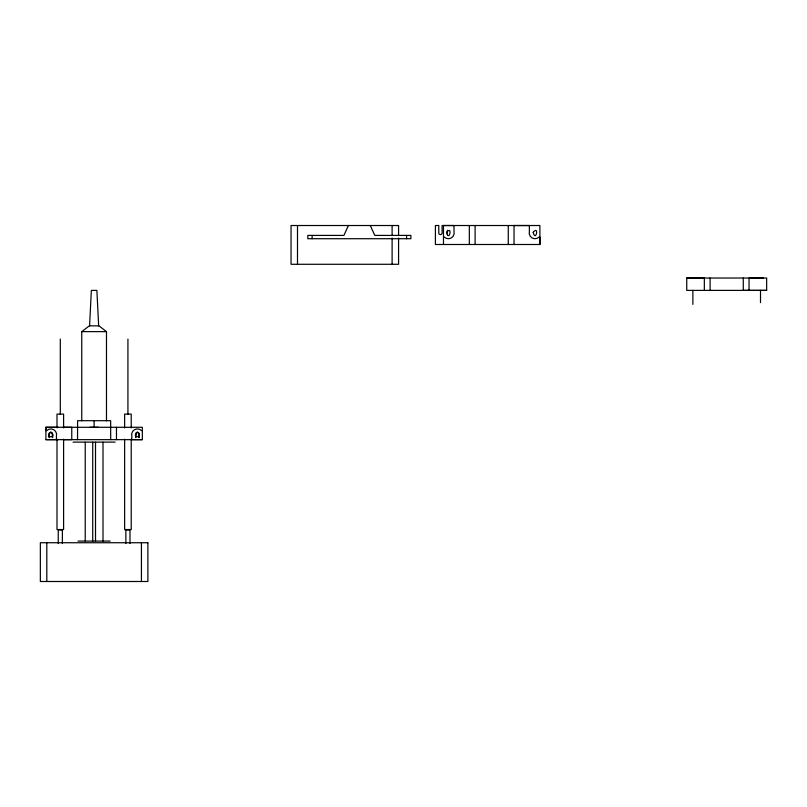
<?xml version="1.0" encoding="UTF-8"?>
<svg xmlns="http://www.w3.org/2000/svg" width="807" height="807" viewBox="0 0 807 807"><rect width="100%" height="100%" fill="white"/><g stroke="black" fill="none" stroke-linecap="round" stroke-linejoin="round"><path stroke-width="1.21" d="M77.533 439.644L77.593 420.689L110.64 420.689L110.7 439.644M89.839 427.286L94.116 427.286L94.116 420.689M508.269 244.491L508.269 225.526M514.039 244.491L514.039 225.526L529.372 225.536L529.372 231.438A5.81 5.81 0 0 0 539.086 237.046L539.893 237.046L539.893 244.491L435.407 244.491L435.407 225.516L438.786 225.516L438.786 232.941A1.644 1.644 0 0 0 440.44 234.585A1.644 1.644 0 0 0 442.085 232.941L442.085 225.516L539.893 225.516L539.893 244.491M743.277 278.032L743.277 290.389L766.65 290.389L766.65 278.022L686.737 278.022L686.737 290.389L766.65 290.389M749.047 290.389L749.047 278.032L763.341 278.022M135.707 437.596L135.768 433.884A1.644 1.644 0 0 1 137.412 432.239C144.624 438.241 130.209 438.262 137.412 432.229A1.644 1.644 0 0 1 139.066 433.884L139.066 435.538M139.006 437.596L139.066 433.884L138.986 437.344M135.687 437.344L135.768 433.884M89.577 325.857L91.352 290.389L96.88 290.389L98.656 325.857M348.412 225.516L343.923 235.412L307.81 235.412L307.81 238.711L410.884 238.711L410.884 235.412L374.771 235.412L370.282 225.516M81.749 420.81L81.749 331.627L89.295 325.857L98.938 325.857L106.484 331.627L106.484 420.81M443.477 237.046L444.284 237.046A5.81 5.81 0 0 0 453.998 231.438L453.998 225.536L443.477 225.516L443.477 244.491M686.737 278.022L704.34 278.032L704.34 290.389M81.749 331.627L106.484 331.627M94.116 427.286L98.393 427.286M58.144 427.286L45.908 427.286L45.908 430.605L46.715 430.605A5.81 5.81 0 0 1 56.429 436.214L56.429 439.644L45.908 439.654L45.908 427.286L71.762 427.286L71.762 439.644L56.429 439.644M62.865 427.286L142.325 427.286L142.325 439.654L62.865 439.654M142.325 430.605L141.518 430.605A5.81 5.81 0 0 0 131.803 436.214L131.803 439.644L142.325 439.654M45.908 439.654L58.144 439.654M73.084 442.125L115.149 442.125M58.709 529.947L61.957 529.947M126.497 529.947L129.352 529.947M78.037 541.083L110.196 541.083M49.166 435.538L49.166 433.884A1.644 1.644 0 0 1 50.821 432.239C58.023 438.241 43.608 438.262 50.821 432.229A1.644 1.644 0 0 1 52.465 433.884L52.546 437.344M49.247 437.344L49.166 433.884L49.227 437.596M52.465 433.884L52.526 437.596M760.507 290.389L760.507 302.615M710.11 278.032L710.11 290.389M692.88 290.389L692.88 304.41M475.101 225.526L475.101 244.491M469.331 225.526L469.331 244.491M447.411 230.257L447.411 235.008M406.577 235.412L406.577 238.711M398.577 235.523L398.577 225.516L291.045 225.516L291.045 264.282L398.577 264.282L398.577 238.025M392.111 225.516L392.111 235.523M392.111 238.025L392.111 264.282M312.117 235.412L312.117 238.711M297.501 225.516L297.501 264.282M141.427 542.738L141.427 581.494M131.228 427.892L131.228 414.092L124.631 414.092L124.631 427.892M131.228 439.19L131.228 529.543L124.631 529.543L124.631 439.19M129.988 529.947L129.988 543.555M127.93 339.091L127.93 414.314M125.862 529.947L125.862 543.555M116.47 427.286L116.47 439.644M103.003 442.216L103.003 541.083M95.508 442.216L95.508 541.083M92.724 442.216L92.724 541.083M85.229 442.216L85.229 541.083M63.602 427.892L63.602 414.092L57.004 414.092L57.004 427.892M63.602 439.19L63.602 529.543L57.004 529.543L57.004 439.19M62.371 529.947L62.371 543.555M60.303 339.091L60.303 414.314M58.245 529.947L58.245 543.555M46.806 542.738L46.806 581.494M446.614 232.295C449.045 242.826 452.909 224.84 446.614 232.295M533.205 232.295C535.646 242.826 539.51 224.84 533.205 232.295M147.883 542.738L40.35 542.738L40.35 581.494L147.883 581.494L147.883 542.738"/></g></svg>
